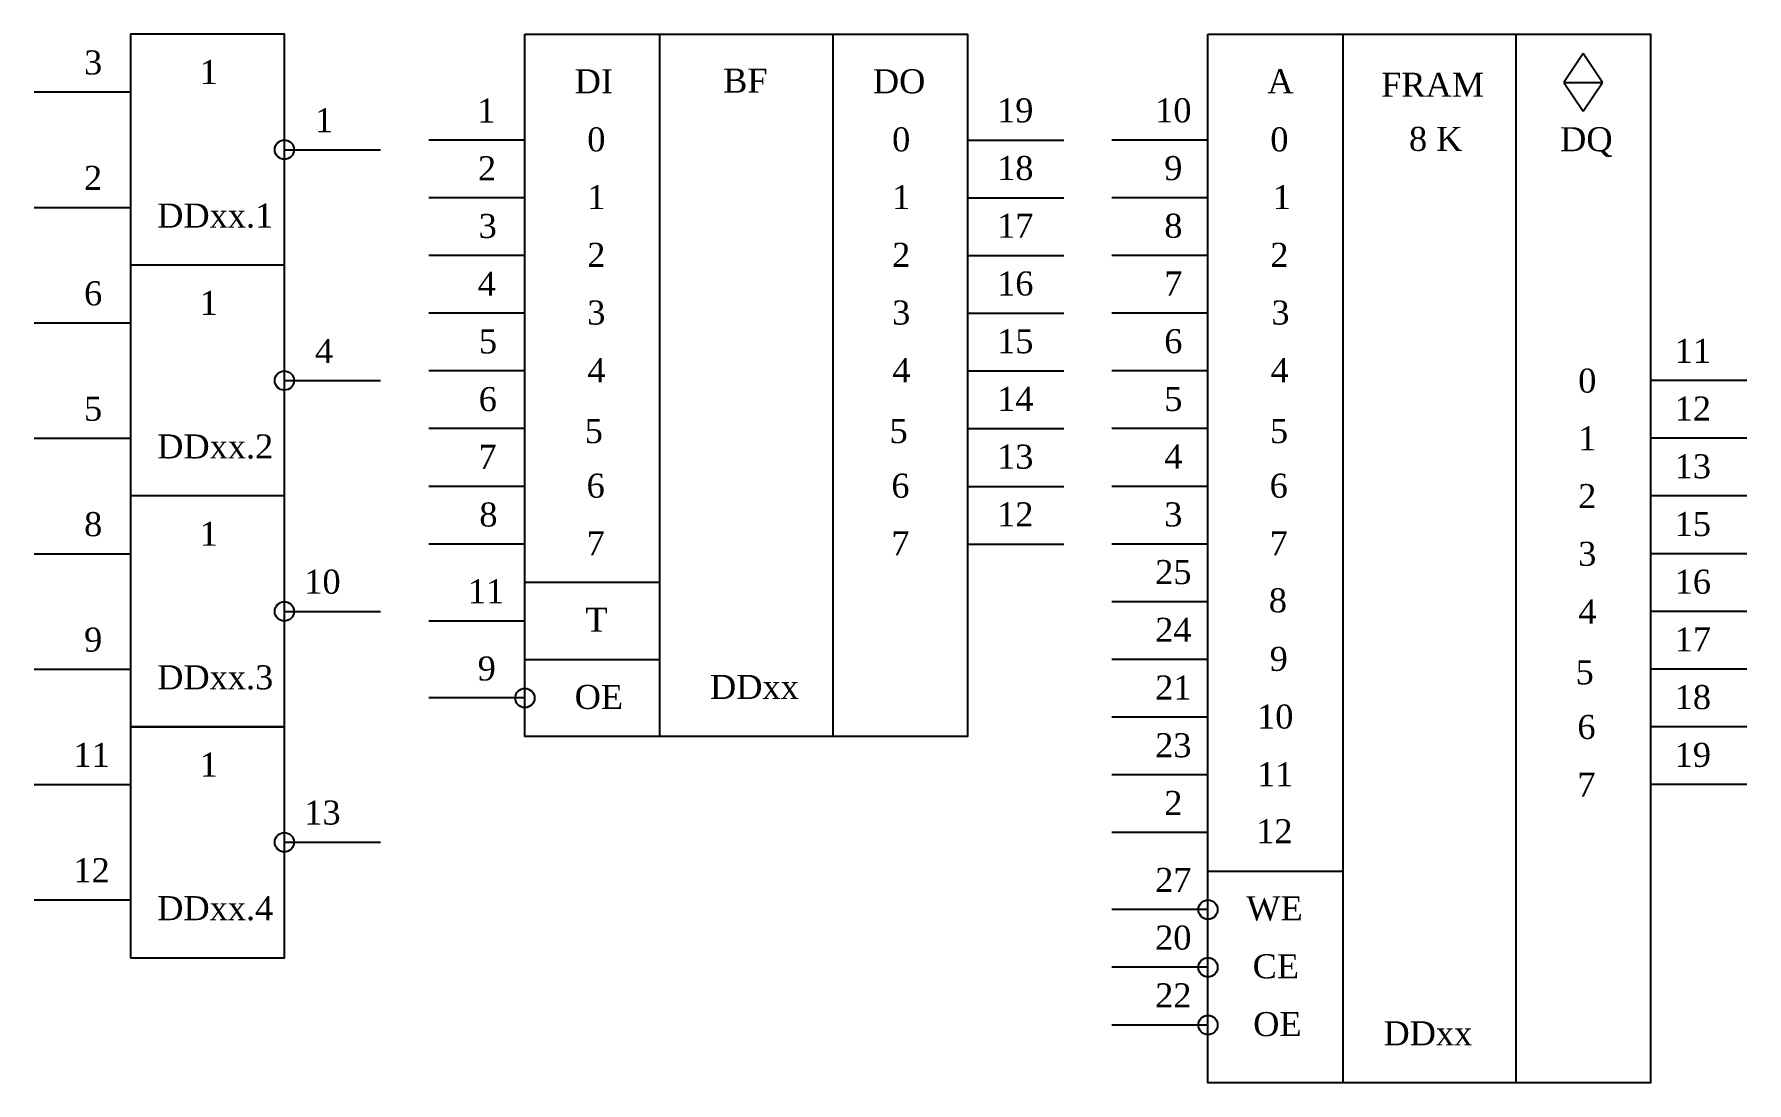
# Model space of a CAD drawing. Header units: millimetres. Extents: x 203 to 738, y -367 to 371.
# Drawn here: x 446 to 624, y -367 to -258 of the extents above; entities that cross this region are included whole.
import ezdxf

# ---------------------------------------------------------------- set-up
doc = ezdxf.new("R2010")
doc.units = ezdxf.units.MM

# ---------------------------------------------------------------- blocks, each defined once
blk = doc.blocks.new('Temp60')
for p, q in [((-36, 6), (-26, 6)), ((-10, 0), (0, 0)), ((-36, -6), (-26, -6)), ((-36, -18), (-26, -18)), ((-10, -24), (0, -24)), ((-36, -30), (-26, -30)), ((-36, -42), (-26, -42)), ((-10, -48), (0, -48)), ((-36, -54), (-26, -54)), ((-36, -66), (-26, -66)), ((-10, -72), (0, -72)), ((-36, -78), (-26, -78))]:
    blk.add_line(p, q)
for points in [[(-10, -12), (-10, 12), (-26, 12), (-26, -12)], [(-10, -36), (-10, -12), (-26, -12), (-26, -36)]]:
    blk.add_lwpolyline(points)
for points in [[(-26, -60), (-10, -60), (-10, -36), (-26, -36)], [(-26, -84), (-10, -84), (-10, -60), (-26, -60)]]:
    blk.add_lwpolyline(points, close=True)
for centre in [(-10, 0), (-10, -24), (-10, -48), (-10, -72)]:
    blk.add_circle(centre, 1)
at = {"char_height": 2.5, "attachment_point": 1}
for s, insert, width in [('{\\fTimes New Roman|b0|i0|c0|p18;3}', (-30.82, 10.32), 2.5), ('{\\fTimes New Roman|b0|i0|c0|p18;1}', (-18.8, 9.32), 3), ('{\\fTimes New Roman|b0|i0|c0|p18;1}', (-6.82, 4.32), 2.5), ('{\\fTimes New Roman|b0|i0|c0|p18;2}', (-30.83, -1.68), 2.5), ('{\\fTimes New Roman|b0|i0|c0|p18;6}', (-30.82, -13.68), 2.5), ('{\\fTimes New Roman|b0|i0|c0|p18;1}', (-18.8, -14.68), 3), ('{\\fTimes New Roman|b0|i0|c0|p18;4}', (-6.82, -19.68), 2.5), ('{\\fTimes New Roman|b0|i0|c0|p18;5}', (-30.83, -25.68), 2.5), ('{\\fTimes New Roman|b0|i0|c0|p18;8}', (-30.82, -37.68), 2.5), ('{\\fTimes New Roman|b0|i0|c0|p18;1}', (-18.8, -38.68), 3), ('{\\fTimes New Roman|b0|i0|c0|p18;10}', (-7.93, -43.66), 4), ('{\\fTimes New Roman|b0|i0|c0|p18;9}', (-30.82, -49.68), 2.5), ('{\\fTimes New Roman|b0|i0|c0|p18;11}', (-31.93, -61.66), 4), ('{\\fTimes New Roman|b0|i0|c0|p18;1}', (-18.8, -62.68), 3), ('{\\fTimes New Roman|b0|i0|c0|p18;13}', (-7.93, -67.66), 4), ('{\\fTimes New Roman|b0|i0|c0|p18;12}', (-31.93, -73.66), 4)]:
    blk.add_mtext(s, dxfattribs=dict(at, insert=insert, width=width))
blk = doc.blocks.new('К580ВА86_')
for p, q in [((-42, 11), (-42, -62)), ((-24, 11), (-24, -62)), ((-56, 0), (-66, 0)), ((-10, 0), (0, 0)), ((-56, -6), (-66, -6)), ((-10, -6), (0, -6)), ((-56, -12), (-66, -12)), ((-10, -12), (0, -12)), ((-56, -18), (-66, -18)), ((-10, -18), (0, -18)), ((-56, -24), (-66, -24)), ((-10, -24), (0, -24)), ((-56, -30), (-66, -30)), ((-10, -30), (0, -30)), ((-56, -36), (-66, -36)), ((-10, -36), (0, -36)), ((-56, -42), (-66, -42)), ((-10, -42), (0, -42)), ((-42, -46), (-56, -46)), ((-56, -50), (-66, -50)), ((-56, -54), (-42, -54)), ((-56, -58), (-66, -58))]:
    blk.add_line(p, q)
blk.add_lwpolyline([(-56, 11), (-10, 11), (-10, -62), (-56, -62)], close=True)
blk.add_circle((-56, -58), 1)
at = {"char_height": 2.5, "attachment_point": 1}
for s, insert, width in [('{\\fTimes New Roman|b0|i0|c0|p18;DI}', (-50.83, 7.36), 5.5469), ('{\\fTimes New Roman|b0|i0|c0|p18;BF}', (-35.4, 7.43), 5.6071), ('{\\fTimes New Roman|b0|i0|c0|p18;DO}', (-19.83, 7.36), 5.5469), ('{\\fTimes New Roman|b0|i0|c0|p18;1}', (-60.96, 4.32), 2.5), ('{\\fTimes New Roman|b0|i0|c0|p18;19}', (-6.92, 4.34), 4), ('{\\fTimes New Roman|b0|i0|c0|p18;0}', (-49.52, 1.32), 2.5), ('{\\fTimes New Roman|b0|i0|c0|p18;0}', (-17.83, 1.32), 2.5), ('{\\fTimes New Roman|b0|i0|c0|p18;2}', (-60.88, -1.68), 2.5), ('{\\fTimes New Roman|b0|i0|c0|p18;18}', (-6.92, -1.66), 4), ('{\\fTimes New Roman|b0|i0|c0|p18;1}', (-49.52, -4.68), 2.5), ('{\\fTimes New Roman|b0|i0|c0|p18;1}', (-17.83, -4.68), 2.5), ('{\\fTimes New Roman|b0|i0|c0|p18;3}', (-60.81, -7.68), 2.5), ('{\\fTimes New Roman|b0|i0|c0|p18;17}', (-6.92, -7.66), 4), ('{\\fTimes New Roman|b0|i0|c0|p18;2}', (-49.52, -10.68), 2.5), ('{\\fTimes New Roman|b0|i0|c0|p18;2}', (-17.83, -10.68), 2.5), ('{\\fTimes New Roman|b0|i0|c0|p18;4}', (-60.91, -13.68), 2.5), ('{\\fTimes New Roman|b0|i0|c0|p18;16}', (-6.92, -13.66), 4), ('{\\fTimes New Roman|b0|i0|c0|p18;3}', (-49.52, -16.68), 2.5), ('{\\fTimes New Roman|b0|i0|c0|p18;3}', (-17.83, -16.68), 2.5), ('{\\fTimes New Roman|b0|i0|c0|p18;5}', (-60.78, -19.68), 2.5), ('{\\fTimes New Roman|b0|i0|c0|p18;15}', (-6.92, -19.66), 4), ('{\\fTimes New Roman|b0|i0|c0|p18;4}', (-49.5, -22.68), 2.5), ('{\\fTimes New Roman|b0|i0|c0|p18;4}', (-17.81, -22.68), 2.5), ('{\\fTimes New Roman|b0|i0|c0|p18;6}', (-60.8, -25.68), 2.5), ('{\\fTimes New Roman|b0|i0|c0|p18;14}', (-6.92, -25.66), 4), ('{\\fTimes New Roman|b0|i0|c0|p18;5}', (-49.78, -29), 2.5), ('{\\fTimes New Roman|b0|i0|c0|p18;5}', (-18.1, -29), 2.5), ('{\\fTimes New Roman|b0|i0|c0|p18;7}', (-60.83, -31.68), 2.5), ('{\\fTimes New Roman|b0|i0|c0|p18;13}', (-6.92, -31.66), 4), ('{\\fTimes New Roman|b0|i0|c0|p18;6}', (-49.59, -34.68), 2.5), ('{\\fTimes New Roman|b0|i0|c0|p18;6}', (-17.91, -34.68), 2.5), ('{\\fTimes New Roman|b0|i0|c0|p18;8}', (-60.74, -37.68), 2.5), ('{\\fTimes New Roman|b0|i0|c0|p18;12}', (-6.92, -37.66), 4), ('{\\fTimes New Roman|b0|i0|c0|p18;7}', (-49.59, -40.68), 2.5), ('{\\fTimes New Roman|b0|i0|c0|p18;7}', (-17.91, -40.68), 2.5), ('{\\fTimes New Roman|b0|i0|c0|p18;11}', (-61.93, -45.66), 4), ('{\\fTimes New Roman|b0|i0|c0|p18;T}', (-49.71, -48.61), 2.9405), ('{\\fTimes New Roman|b0|i0|c0|p18;9}', (-60.91, -53.68), 2.5), ('{\\fTimes New Roman|b0|i0|c0|p18;OE}', (-50.83, -56.64), 5.9643)]:
    blk.add_mtext(s, dxfattribs=dict(at, insert=insert, width=width))
blk = doc.blocks.new('block_Mk4')
for p, q in [((24, 11), (24, -98)), ((42, 11), (42, -98)), ((49, 9), (47, 6)), ((51, 6), (49, 9)), ((47, 6), (51, 6)), ((47, 6), (49, 3)), ((49, 3), (51, 6)), ((10, 0), (0, 0)), ((10, -6), (0, -6)), ((10, -12), (0, -12)), ((10, -18), (0, -18)), ((10, -24), (0, -24)), ((66, -25), (56, -25)), ((10, -30), (0, -30)), ((66, -31), (56, -31)), ((10, -36), (0, -36)), ((66, -37), (56, -37)), ((10, -42), (0, -42)), ((66, -43), (56, -43)), ((10, -48), (0, -48)), ((66, -49), (56, -49)), ((10, -54), (0, -54)), ((66, -55), (56, -55)), ((10, -60), (0, -60)), ((66, -61), (56, -61)), ((10, -66), (0, -66)), ((66, -67), (56, -67)), ((10, -72), (0, -72)), ((10, -76), (24, -76)), ((10, -80), (0, -80)), ((10, -86), (0, -86)), ((10, -92), (0, -92))]:
    blk.add_line(p, q)
blk.add_lwpolyline([(10, 11), (56, 11), (56, -98), (10, -98)], close=True)
for centre in [(10, -80), (10, -86), (10, -92)]:
    blk.add_circle(centre, 1)
at = {"char_height": 2.5, "attachment_point": 1}
for s, insert, width in [('{\\fTimes New Roman|b0|i0|c0|p18;A}', (16.17, 7.36), 3.8303), ('{\\fTimes New Roman|b0|i0|c204|p18;FRAM}', (28, 7), 11.0484), ('{\\fTimes New Roman|b0|i0|c204|p18;1\\fTimes New Roman|b0|i0|c0|p18;0}', (4.51, 4.34), 4), ('{\\fTimes New Roman|b0|i0|c0|p18;0}', (16.48, 1.32), 2.5), ('{\\fTimes New Roman|b0|i0|c0|p18;8\\fTimes New Roman|b0|i0|c204|p18; K}', (30.89, 1.37), 6.5303), ('{\\fTimes New Roman|b0|i0|c204|p18;D\\fTimes New Roman|b0|i0|c0|p18;Q}', (46.6, 1.34), 6.859), ('{\\fTimes New Roman|b0|i0|c0|p18; 9}', (4.51, -1.66), 4), ('{\\fTimes New Roman|b0|i0|c0|p18;1}', (16.73, -4.68), 2.5), ('{\\fTimes New Roman|b0|i0|c0|p18; 8}', (4.51, -7.66), 4), ('{\\fTimes New Roman|b0|i0|c0|p18;2}', (16.48, -10.68), 2.5), ('{\\fTimes New Roman|b0|i0|c0|p18; 7}', (4.51, -13.66), 4), ('{\\fTimes New Roman|b0|i0|c0|p18;3}', (16.59, -16.68), 2.5), ('{\\fTimes New Roman|b0|i0|c0|p18; 6}', (4.51, -19.66), 4), ('{\\fTimes New Roman|b0|i0|c204|p18;1\\fTimes New Roman|b0|i0|c0|p18;1}', (58.51, -20.66), 4), ('{\\fTimes New Roman|b0|i0|c0|p18;4}', (16.5, -22.68), 2.5), ('{\\fTimes New Roman|b0|i0|c0|p18;0}', (48.48, -23.76), 2.5), ('{\\fTimes New Roman|b0|i0|c0|p18; 5}', (4.51, -25.66), 4), ('{\\fTimes New Roman|b0|i0|c204|p18;1\\fTimes New Roman|b0|i0|c0|p18;2}', (58.51, -26.66), 4), ('{\\fTimes New Roman|b0|i0|c0|p18;5}', (16.44, -29), 2.5), ('{\\fTimes New Roman|b0|i0|c0|p18;1}', (48.48, -29.76), 2.5), ('{\\fTimes New Roman|b0|i0|c0|p18; 4}', (4.51, -31.66), 4), ('{\\fTimes New Roman|b0|i0|c204|p18;1\\fTimes New Roman|b0|i0|c0|p18;3}', (58.51, -32.66), 4), ('{\\fTimes New Roman|b0|i0|c0|p18;6}', (16.41, -34.68), 2.5), ('{\\fTimes New Roman|b0|i0|c0|p18;2}', (48.48, -35.76), 2.5), ('{\\fTimes New Roman|b0|i0|c0|p18; 3}', (4.51, -37.66), 4), ('{\\fTimes New Roman|b0|i0|c204|p18;1\\fTimes New Roman|b0|i0|c0|p18;5}', (58.51, -38.66), 4), ('{\\fTimes New Roman|b0|i0|c0|p18;7}', (16.41, -40.68), 2.5), ('{\\fTimes New Roman|b0|i0|c0|p18;3}', (48.48, -41.76), 2.5), ('{\\fTimes New Roman|b0|i0|c0|p18;25}', (4.51, -43.66), 4), ('{\\fTimes New Roman|b0|i0|c204|p18;1\\fTimes New Roman|b0|i0|c0|p18;6}', (58.51, -44.66), 4), ('{\\fTimes New Roman|b0|i0|c0|p18;8}', (16.32, -46.6), 2.5), ('{\\fTimes New Roman|b0|i0|c0|p18;4}', (48.5, -47.76), 2.5), ('{\\fTimes New Roman|b0|i0|c0|p18;24}', (4.51, -49.66), 4), ('{\\fTimes New Roman|b0|i0|c204|p18;1\\fTimes New Roman|b0|i0|c0|p18;7}', (58.51, -50.66), 4), ('{\\fTimes New Roman|b0|i0|c0|p18;9}', (16.41, -52.68), 2.5), ('{\\fTimes New Roman|b0|i0|c0|p18;5}', (48.21, -54.08), 2.5), ('{\\fTimes New Roman|b0|i0|c0|p18;21}', (4.51, -55.66), 4), ('{\\fTimes New Roman|b0|i0|c204|p18;1\\fTimes New Roman|b0|i0|c0|p18;8}', (58.51, -56.66), 4), ('{\\fTimes New Roman|b0|i0|c0|p18;10}', (15.1, -58.68), 4.5128), ('{\\fTimes New Roman|b0|i0|c0|p18;6}', (48.4, -59.76), 2.5), ('{\\fTimes New Roman|b0|i0|c0|p18;23}', (4.51, -61.66), 4), ('{\\fTimes New Roman|b0|i0|c204|p18;1\\fTimes New Roman|b0|i0|c0|p18;9}', (58.51, -62.66), 4), ('{\\fTimes New Roman|b0|i0|c0|p18;11}', (15.1, -64.68), 4.65), ('{\\fTimes New Roman|b0|i0|c0|p18;7}', (48.4, -65.76), 2.5), ('{\\fTimes New Roman|b0|i0|c0|p18; 2}', (4.51, -67.66), 4), ('{\\fTimes New Roman|b0|i0|c0|p18;12}', (15.01, -70.6), 4.5064), ('{\\fTimes New Roman|b0|i0|c0|p18;27}', (4.51, -75.66), 4), ('{\\fTimes New Roman|b0|i0|c204|p18;W\\fTimes New Roman|b0|i0|c0|p18;E}', (13.98, -78.61), 7.5), ('{\\fTimes New Roman|b0|i0|c0|p18;20}', (4.51, -81.66), 4), ('{\\fTimes New Roman|b0|i0|c204|p18;C\\fTimes New Roman|b0|i0|c0|p18;E}', (14.64, -84.64), 5.0833), ('{\\fTimes New Roman|b0|i0|c0|p18;22}', (4.51, -87.66), 4), ('{\\fTimes New Roman|b0|i0|c0|p18;OE}', (14.7, -90.65), 5.7763)]:
    blk.add_mtext(s, dxfattribs=dict(at, insert=insert, width=width))

msp = doc.modelspace()

# ---------------------------------------------------------------- block references
for name, p in [('Temp60', (482, -270)), ('К580ВА86_', (553, -269)), ('block_Mk4', (558, -269))]:
    msp.add_blockref(name, p)

# ---------------------------------------------------------------- texts
at = {"char_height": 2.5, "attachment_point": 1}
for s, insert, width in [('{\\fTimes New Roman|b0|i0|c0|p18;DDxx.1}', (458.78, -275.6), 12.0784), ('{\\fTimes New Roman|b0|i0|c0|p18;DDxx.2}', (458.78, -299.6), 12.0784), ('{\\fTimes New Roman|b0|i0|c0|p18;DDxx.3}', (458.78, -323.6), 12.0784), ('{\\fTimes New Roman|b0|i0|c0|p18;DDxx}', (516.24, -324.6), 9.5794), ('{\\fTimes New Roman|b0|i0|c0|p18;DDxx.4}', (458.78, -347.6), 12.0784), ('{\\fTimes New Roman|b0|i0|c0|p18;DDxx}', (586.24, -360.61), 9.5794)]:
    msp.add_mtext(s, dxfattribs=dict(at, insert=insert, width=width))

doc.saveas('drawing.dxf')
